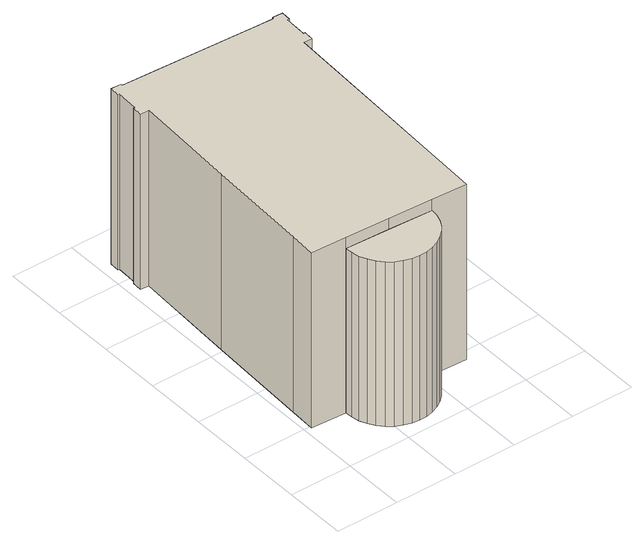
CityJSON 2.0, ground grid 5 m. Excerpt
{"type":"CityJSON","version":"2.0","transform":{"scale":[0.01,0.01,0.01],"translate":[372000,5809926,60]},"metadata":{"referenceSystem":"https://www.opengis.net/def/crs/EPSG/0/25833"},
"CityObjects":{
"building1":{"type":"Building","attributes":{"name":"Kirche St. Peter u. Paul","Gemeindeschluessel":"11000006","function":"31001_3041"},"address":[{"country":"Germany","locality":"Berlin","thoroughfareNumber":"17 (1)","thoroughfareName":"Nikolskoer Weg"}],"children":["building1-1","building1-2"]},
"building1-1":{"type":"BuildingPart","attributes":{"BezugspunktDach":"2200","measuredHeight":16.1,"storeysAboveGround":3},"parents":["building1"],"geometry":[{"type":"MultiSurface","lod":"1","boundaries":[[[0,1,2,3,4,5,6,7,8,9,10,11,12,13,14,15,16,17,18,19,20,21,22,23,24,25,26,27,28]],[[29,30,31,32,33,34,35,36,37,38,39,40,41,42,43,44,45,46,47,48,49,50,51,52,53,54,55,56,57]],[[29,57,28,27]],[[30,29,27,26]],[[31,30,26,25]],[[32,31,25,24]],[[33,32,24,23]],[[34,33,23,22]],[[35,34,22,21]],[[36,35,21,20]],[[37,36,20,19]],[[38,37,19,18]],[[39,38,18,17]],[[40,39,17,16]],[[41,40,16,15]],[[42,41,15,14]],[[43,42,14,13]],[[44,43,13,12]],[[45,44,12,11]],[[46,45,11,10]],[[47,46,10,9]],[[48,47,9,8]],[[49,48,8,7]],[[50,49,7,6]],[[51,50,6,5]],[[52,51,5,4]],[[53,52,4,3]],[[58,59,3,2]],[[60,58,54,2,1]],[[56,55,1,0]],[[57,56,0,28]],[[54,53,59,58]],[[55,61,54,58,60]]]}]},
"building1-2":{"type":"BuildingPart","attributes":{"BezugspunktDach":"2200","measuredHeight":14.02,"storeysAboveGround":3},"parents":["building1"],"geometry":[{"type":"MultiSurface","lod":"1","boundaries":[[[62,63,64,65,66,67,68,69,70,71,72,73,74,75,76,77,78,59,60]],[[53,79,80,81,82,83,84,85,86,87,88,89,90,91,92,93,94,95,55]],[[79,53,59,78]],[[80,79,78,77]],[[81,80,77,76]],[[82,81,76,75]],[[83,82,75,74]],[[84,83,74,73]],[[85,84,73,72]],[[86,85,72,71]],[[87,86,71,70]],[[88,87,70,69]],[[89,88,69,68]],[[90,89,68,67]],[[91,90,67,66]],[[92,91,66,65]],[[93,92,65,64]],[[94,93,64,63]],[[95,94,63,62]],[[55,95,62,60]],[[59,53,54,58]],[[55,60,58,54]]]}]}
},
"vertices":[
[334,469,1592],[334,468,1592],[688,451,1592],[1039,433,1592],[1323,419,1592],[1417,2293,1592],[1485,2289,1592],[1489,2370,1592],[1475,2371,1592],[1483,2550,1592],[1497,2550,1592],[1501,2630,1592],[1419,2634,1592],[1418,2620,1592],[1321,2625,1592],[806,2652,1592],[368,2674,1592],[178,2684,1592],[178,2698,1592],[97,2702,1592],[93,2621,1592],[107,2621,1592],[99,2442,1592],[85,2443,1592],[81,2361,1592],[148,2358,1592],[103,1516,1592],[63,690,1592],[52,483,1592],[63,690,99],[103,1516,99],[148,2358,99],[81,2361,99],[85,2443,99],[99,2442,99],[107,2621,99],[93,2621,99],[97,2702,99],[178,2698,99],[178,2684,99],[368,2674,99],[806,2652,99],[1321,2625,99],[1418,2620,99],[1419,2634,99],[1501,2630,99],[1497,2550,99],[1483,2550,99],[1475,2371,99],[1489,2370,99],[1485,2289,99],[1417,2293,99],[1323,419,99],[1039,433,99],[688,451,99],[334,468,99],[334,469,99],[52,483,99],[688,451,1501],[1039,433,1501],[334,468,1501],[353,468,99],
[337,407,1501],[350,346,1501],[374,289,1501],[408,236,1501],[450,191,1501],[499,153,1501],[555,125,1501],[614,107,1501],[676,100,1501],[736,103,1501],[795,117,1501],[851,140,1501],[902,173,1501],[947,214,1501],[984,262,1501],[1012,315,1501],[1031,373,1501],[1031,373,99],[1012,315,99],[984,262,99],[947,214,99],[902,173,99],[851,140,99],[795,117,99],[736,103,99],[676,100,99],[614,107,99],[555,125,99],[499,153,99],[450,191,99],[408,236,99],[374,289,99],[350,346,99],[337,407,99]
]}
